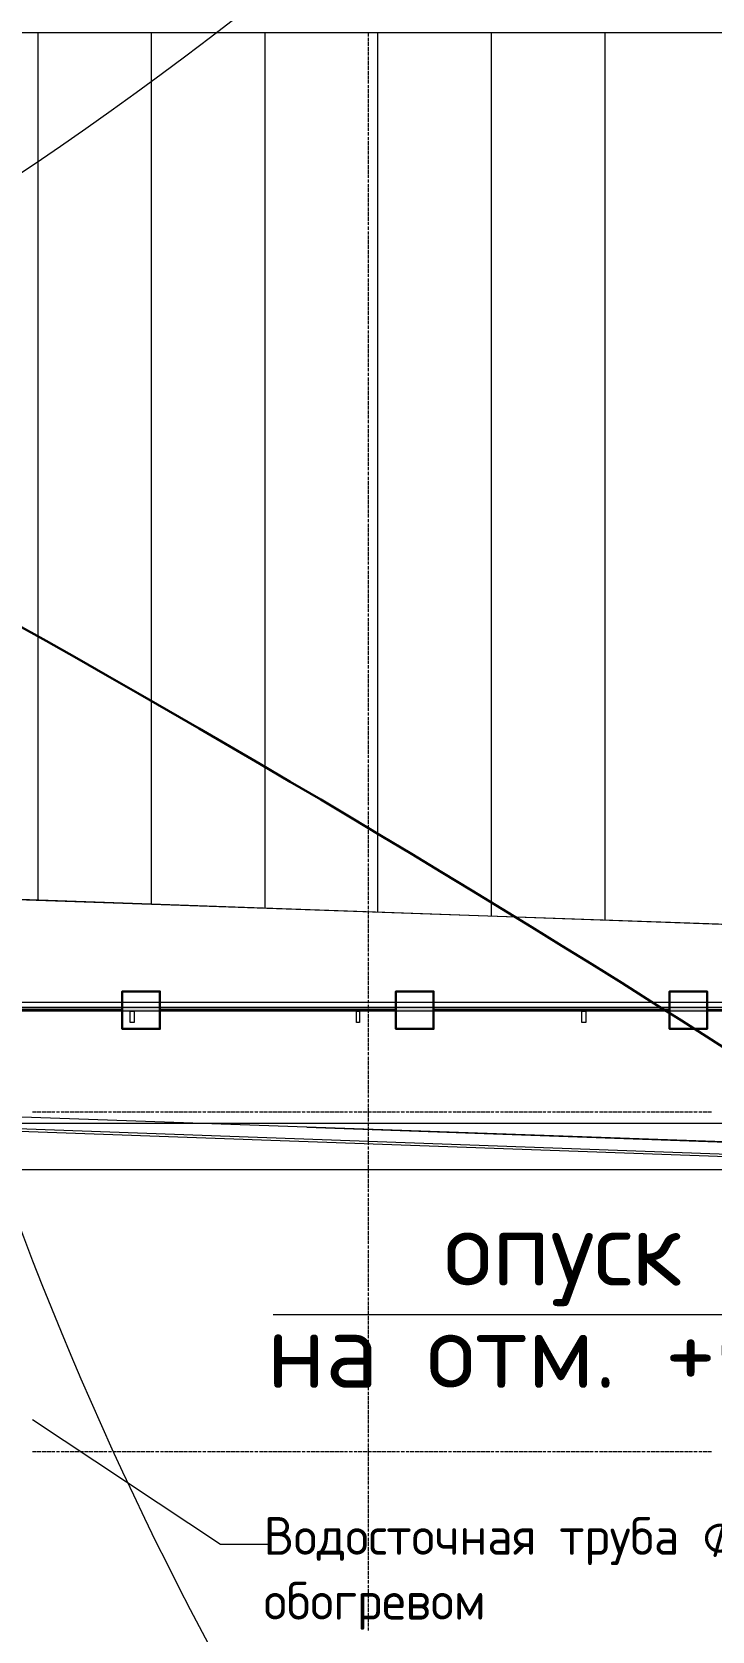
# Model space of a CAD drawing. Header units: millimetres. Extents: x -42533 to 645315, y 3457 to 82611.
# Drawn here: x 552051 to 555651, y 11121 to 19596 of the extents above; entities that cross this region are included whole.
import ezdxf

# ---------------------------------------------------------------- set-up
doc = ezdxf.new("R2010")
doc.units = ezdxf.units.MM
for name, color, linetype, true_color in [('PDF _!ЭОМ.Молниезащита', 7, 'Continuous', 0x954a95), ('PDF _Аннотация', 7, 'Continuous', 0xbababa), ('PDF _Антураж', 7, 'Continuous', 0xbababa), ('PDF _Крыша штриховка', 7, 'Continuous', 0xbababa), ('PDF _Обобщенные модели', 7, 'Continuous', 0xbababa), ('PDF _Ограждение', 7, 'Continuous', 0xbababa), ('PDF _Оси', 7, 'Continuous', 0xbababa)]:
    doc.layers.add(name, color=color, linetype=linetype, true_color=true_color)
doc.layers.add('PDF _Линии', color=7, linetype='Continuous')
doc.layers.add('PDF _Текст', color=7, linetype='Continuous')
doc.styles.add('PDF GOST Common', font='GOST_Common.ttf')
doc.styles.add('PDF ISOCPEUR', font='isocpeur.ttf')

msp = doc.modelspace()

# ---------------------------------------------------------------- linework, layer by layer
at = {"layer": 'PDF _!ЭОМ.Молниезащита', "color": 5, "lineweight": 30}
for points in [[(551275, 14413.5), (552278.8, 14413.5), (552528.7, 14413.5), (552528.7, 14510.9), (552727.8, 14510.9), (552727.8, 14311.8), (552528.7, 14311.8), (552528.7, 14413.5)], [(552727.8, 14413.5), (553727.3, 14413.5), (553977.2, 14413.5), (553977.2, 14510.9), (554176.3, 14510.9), (554176.3, 14311.8), (553977.2, 14311.8), (553977.2, 14413.5)], [(554176.3, 14413.5), (555175.8, 14413.5), (555425.7, 14413.5), (555425.7, 14510.9), (555624.7, 14510.9), (555624.7, 14311.8), (555425.7, 14311.8), (555425.7, 14413.5)], [(555624.7, 14411.3), (556624.3, 14411.3), (556874.2, 14411.3), (556874.2, 14508.8), (557073.2, 14508.8), (557073.2, 14309.7), (556874.2, 14309.7), (556874.2, 14411.3)]]:
    msp.add_lwpolyline(points, dxfattribs=at)
at = {"layer": 'PDF _!ЭОМ.Молниезащита', "color": 251, "lineweight": 5, "true_color": 0x545454}
msp.add_lwpolyline([(556656.5, 13494.5), (556224.5, 12795.7), (553327.5, 12795.7)], dxfattribs=at)
at = {"layer": 'PDF _!ЭОМ.Молниезащита', "lineweight": 13}
for centre, radius, start, end in [((541973.2, 33883.9), 18066.6, 258.64082, 32.4196), ((569238.6, 19731.8), 18425.9, 113.6261, 221.93481)]:
    msp.add_arc(centre, radius, start, end, dxfattribs=at)
at = {"layer": 'PDF _!ЭОМ.Молниезащита', "lineweight": 30}
msp.add_arc((514330.6, -50639.5), 76931.2, 53.480075, 71.283866, dxfattribs=at)
at = {"layer": 'PDF _Аннотация', "color": 8, "lineweight": 9}
msp.add_lwpolyline([(552052.7, 12240.8), (553048, 11580.1), (553297.9, 11580.1)], dxfattribs=at)
at = {"layer": 'PDF _Антураж', "color": 8, "lineweight": 18}
for points in [[(550947.3, 15036.2), (556296.5, 14845.6), (550951.5, 15031.9)], [(551743.5, 13854.5), (556571.8, 13685.1), (556601.4, 13503), (556825.9, 13503), (556855.6, 13685.1), (563060.3, 13901.1), (563047.6, 14405.1)], [(551688.4, 13778.3), (551531.7, 13782.5), (551531.7, 13799.4), (556567.6, 13617.3), (556567.6, 13613.1), (556567.6, 13608.8), (556571.8, 13608.8), (556571.8, 13685.1), (556567.6, 13680.8), (556567.6, 13655.4)], [(553505.4, 13791), (556567.6, 13680.8)]]:
    msp.add_lwpolyline(points, dxfattribs=at)
at = {"layer": 'PDF _Крыша штриховка', "color": 8, "lineweight": 9}
for points in [[(552082.3, 14993.8), (552082.3, 19593.4)], [(552683.7, 14972.6), (552683.7, 19593.4)], [(553285.2, 14951.4), (553285.2, 19593.4)], [(553882.3, 14930.3), (553882.3, 19593.4)], [(554483.8, 14913.3), (554483.8, 19593.4)], [(555085.2, 14892.2), (555085.2, 19593.4)], [(555085.2, 13735.9), (555085.2, 13735.9)]]:
    msp.add_lwpolyline(points, dxfattribs=at)
at = {"layer": 'PDF _Линии', "color": 8, "lineweight": 9}
for points in [[(553827.3, 24730.9), (582318.5, 24654.6), (582229.5, 32125.8), (589577.9, 32125.8), (589577.9, 54975.5), (598506, 54975.5), (598785.5, 20686.1), (592369, 20686.1), (592432.5, 12524.6), (585626.3, 12571.2), (585592.4, 14451.7), (550752.4, 14451.7), (550752.4, 12478), (543802.2, 12478), (543764.1, 20783.5), (537415.3, 20800.5), (537356, 32655.2)], [(551514.8, 11838.5), (551514.8, 13812.1), (584931.7, 13812.1), (584969.8, 11825.8)]]:
    msp.add_lwpolyline(points, dxfattribs=at)
msp.add_lwpolyline([(556571.8, 13566.5), (556567.6, 13604.6), (551688.4, 13778.3), (551747.7, 12393.3), (551760.4, 12389.1), (551760.4, 13566.5)], close=True, dxfattribs=at)
at = {"layer": 'PDF _Обобщенные модели', "color": 8, "lineweight": 18}
msp.add_lwpolyline([(547885.1, 19593.4), (558126.2, 19593.4)], dxfattribs=at)
at = {"layer": 'PDF _Ограждение', "color": 8, "lineweight": 9}
for points in [[(551188.7, 14405.1), (551188.7, 12346.7), (551167.5, 12346.7), (551167.5, 14426.3), (563348.3, 14426.3), (563348.3, 14405.1)], [(563348.3, 14426.3), (563348.3, 14405.1), (551188.7, 14405.1), (551188.7, 12346.7), (551167.5, 12346.7), (551167.5, 14426.3)], [(552569.4, 14345.8), (552569.4, 14383.9), (552569.4, 14405.1), (552590.6, 14405.1), (552590.6, 14383.9), (552590.6, 14345.8)], [(553768, 14345.8), (553768, 14383.9), (553768, 14405.1), (553784.9, 14405.1), (553784.9, 14383.9), (553784.9, 14345.8)], [(554962.4, 14345.8), (554962.4, 14383.9), (554962.4, 14405.1), (554983.5, 14405.1), (554983.5, 14383.9), (554983.5, 14345.8)]]:
    msp.add_lwpolyline(points, close=True, dxfattribs=at)
at = {"layer": 'PDF _Ограждение', "transparency": 33554559}
for points in [[(563348.3, 14426.3), (551167.5, 14426.3), (563348.3, 14405.1)], [(551167.5, 14426.3), (563348.3, 14405.1), (551188.7, 14405.1)]]:
    msp.add_solid(points, dxfattribs=at)
at = {"layer": 'PDF _Оси', "color": 8, "lineweight": 9}
for points in [[(553831.5, 19593.4), (553831.5, 19593.4)], [(553831.5, 19572.2), (553831.5, 19589.2)], [(553831.5, 19568), (553831.5, 19568)], [(553831.5, 19546.8), (553831.5, 19563.7)], [(553831.5, 19521.4), (553831.5, 19542.6)], [(553831.5, 19496), (553831.5, 19517.2)], [(553831.5, 19470.6), (553831.5, 19491.7)], [(553831.5, 19445.1), (553831.5, 19466.3)], [(553831.5, 19419.7), (553831.5, 19440.9)], [(553831.5, 19394.3), (553831.5, 19415.5)], [(553831.5, 19368.9), (553831.5, 19390.1)], [(553831.5, 19343.5), (553831.5, 19364.7)], [(553831.5, 19322.3), (553831.5, 19339.3)], [(553831.5, 19318.1), (553831.5, 19318.1)], [(553831.5, 19296.9), (553831.5, 19313.9)], [(553831.5, 19271.5), (553831.5, 19292.7)], [(553831.5, 19246.1), (553831.5, 19267.3)], [(553831.5, 19220.7), (553831.5, 19241.9)], [(553831.5, 19195.3), (553831.5, 19216.4)], [(553831.5, 19169.9), (553831.5, 19191)], [(553831.5, 19144.4), (553831.5, 19165.6)], [(553831.5, 19119), (553831.5, 19140.2)], [(553831.5, 19093.6), (553831.5, 19114.8)], [(553831.5, 19072.4), (553831.5, 19089.4)], [(553831.5, 19068.2), (553831.5, 19068.2)], [(553831.5, 19047), (553831.5, 19064)], [(553831.5, 19042.8), (553831.5, 19042.8)], [(553831.5, 19021.6), (553831.5, 19038.6)], [(553831.5, 18996.2), (553831.5, 19017.4)], [(553831.5, 18970.8), (553831.5, 18992)], [(553831.5, 18945.4), (553831.5, 18966.6)], [(553831.5, 18920), (553831.5, 18941.1)], [(553831.5, 18894.6), (553831.5, 18915.7)], [(553831.5, 18869.1), (553831.5, 18890.3)], [(553831.5, 18843.7), (553831.5, 18864.9)], [(553831.5, 18822.6), (553831.5, 18839.5)], [(553831.5, 18818.3), (553831.5, 18818.3)], [(553831.5, 18797.1), (553831.5, 18814.1)], [(553831.5, 18792.9), (553831.5, 18792.9)], [(553831.5, 18771.7), (553831.5, 18788.7)], [(553831.5, 18746.3), (553831.5, 18767.5)], [(553831.5, 18720.9), (553831.5, 18742.1)], [(553831.5, 18695.5), (553831.5, 18716.7)], [(553831.5, 18670.1), (553831.5, 18691.3)], [(553831.5, 18644.7), (553831.5, 18665.8)], [(553831.5, 18619.3), (553831.5, 18640.4)], [(553831.5, 18593.8), (553831.5, 18615)], [(553831.5, 18572.7), (553831.5, 18589.6)], [(553831.5, 18568.4), (553831.5, 18568.4)], [(553831.5, 18547.3), (553831.5, 18564.2)], [(553831.5, 18543), (553831.5, 18543)], [(553831.5, 18521.8), (553831.5, 18538.8)], [(553831.5, 18496.4), (553831.5, 18517.6)], [(553831.5, 18471), (553831.5, 18492.2)], [(553831.5, 18445.6), (553831.5, 18466.8)], [(553831.5, 18420.2), (553831.5, 18441.4)], [(553831.5, 18394.8), (553831.5, 18416)], [(553831.5, 18369.4), (553831.5, 18390.5)], [(553831.5, 18344), (553831.5, 18365.1)], [(553831.5, 18318.5), (553831.5, 18339.7)], [(553831.5, 18297.4), (553831.5, 18314.3)], [(553831.5, 18293.1), (553831.5, 18293.1)], [(553831.5, 18272), (553831.5, 18288.9)], [(553831.5, 18246.5), (553831.5, 18267.7)], [(553831.5, 18221.1), (553831.5, 18242.3)], [(553831.5, 18195.7), (553831.5, 18216.9)], [(553831.5, 18170.3), (553831.5, 18191.5)], [(553831.5, 18144.9), (553831.5, 18166.1)], [(553831.5, 18119.5), (553831.5, 18140.7)], [(553831.5, 18094.1), (553831.5, 18115.3)], [(553831.5, 18068.7), (553831.5, 18089.8)], [(553831.5, 18047.5), (553831.5, 18064.4)], [(553831.5, 18043.2), (553831.5, 18043.2)], [(553831.5, 18022.1), (553831.5, 18039)], [(553831.5, 18017.8), (553831.5, 18017.8)], [(553831.5, 17996.7), (553831.5, 18013.6)], [(553831.5, 17971.2), (553831.5, 17992.4)], [(553831.5, 17945.8), (553831.5, 17967)], [(553831.5, 17920.4), (553831.5, 17941.6)], [(553831.5, 17895), (553831.5, 17916.2)], [(553831.5, 17869.6), (553831.5, 17890.8)], [(553831.5, 17844.2), (553831.5, 17865.4)], [(553831.5, 17818.8), (553831.5, 17840)], [(553831.5, 17797.6), (553831.5, 17814.5)], [(553831.5, 17793.4), (553831.5, 17793.4)], [(553831.5, 17772.2), (553831.5, 17789.1)], [(553831.5, 17768), (553831.5, 17768)], [(553831.5, 17746.8), (553831.5, 17763.7)], [(553831.5, 17721.4), (553831.5, 17742.5)], [(553831.5, 17696), (553831.5, 17717.1)], [(553831.5, 17670.5), (553831.5, 17691.7)], [(553831.5, 17645.1), (553831.5, 17666.3)], [(553831.5, 17619.7), (553831.5, 17640.9)], [(553831.5, 17594.3), (553831.5, 17615.5)], [(553831.5, 17568.9), (553831.5, 17590.1)], [(553831.5, 17547.7), (553831.5, 17564.7)], [(553831.5, 17543.5), (553831.5, 17543.5)], [(553831.5, 17522.3), (553831.5, 17539.2)], [(553831.5, 17518.1), (553831.5, 17518.1)], [(553831.5, 17496.9), (553831.5, 17513.8)], [(553831.5, 17471.5), (553831.5, 17492.7)], [(553831.5, 17446.1), (553831.5, 17467.2)], [(553831.5, 17420.7), (553831.5, 17441.8)], [(553831.5, 17395.2), (553831.5, 17416.4)], [(553831.5, 17369.8), (553831.5, 17391)], [(553831.5, 17344.4), (553831.5, 17365.6)], [(553831.5, 17319), (553831.5, 17340.2)], [(553831.5, 17293.6), (553831.5, 17314.8)], [(553831.5, 17272.4), (553831.5, 17289.4)], [(553831.5, 17268.2), (553831.5, 17268.2)], [(553831.5, 17247), (553831.5, 17263.9)], [(553831.5, 17242.8), (553831.5, 17242.8)], [(553831.5, 17221.6), (553831.5, 17238.5)], [(553831.5, 17196.2), (553831.5, 17217.4)], [(553831.5, 17170.8), (553831.5, 17191.9)], [(553831.5, 17145.4), (553831.5, 17166.5)], [(553831.5, 17119.9), (553831.5, 17141.1)], [(553831.5, 17094.5), (553831.5, 17115.7)], [(553831.5, 17069.1), (553831.5, 17090.3)], [(553831.5, 17043.7), (553831.5, 17064.9)], [(553831.5, 17022.5), (553831.5, 17039.5)], [(553831.5, 17018.3), (553831.5, 17018.3)], [(553831.5, 16997.1), (553831.5, 17014.1)], [(553831.5, 16992.9), (553831.5, 16992.9)], [(553831.5, 16971.7), (553831.5, 16988.6)], [(553831.5, 16946.3), (553831.5, 16967.5)], [(553831.5, 16920.9), (553831.5, 16942.1)], [(553831.5, 16895.5), (553831.5, 16916.6)], [(553831.5, 16870.1), (553831.5, 16891.2)], [(553831.5, 16844.6), (553831.5, 16865.8)], [(553831.5, 16819.2), (553831.5, 16840.4)], [(553831.5, 16793.8), (553831.5, 16815)], [(553831.5, 16772.6), (553831.5, 16789.6)], [(553831.5, 16768.4), (553831.5, 16768.4)], [(553831.5, 16747.2), (553831.5, 16764.2)], [(553831.5, 16743), (553831.5, 16743)], [(553831.5, 16721.8), (553831.5, 16738.8)], [(553831.5, 16696.4), (553831.5, 16717.6)], [(553831.5, 16671), (553831.5, 16692.2)], [(553831.5, 16645.6), (553831.5, 16666.8)], [(553831.5, 16620.2), (553831.5, 16641.3)], [(553831.5, 16594.8), (553831.5, 16615.9)], [(553831.5, 16569.3), (553831.5, 16590.5)], [(553831.5, 16543.9), (553831.5, 16565.1)], [(553831.5, 16522.8), (553831.5, 16539.7)], [(553831.5, 16518.5), (553831.5, 16518.5)], [(553831.5, 16497.3), (553831.5, 16514.3)], [(553831.5, 16493.1), (553831.5, 16493.1)], [(553831.5, 16471.9), (553831.5, 16488.9)], [(553831.5, 16446.5), (553831.5, 16467.7)], [(553831.5, 16421.1), (553831.5, 16442.3)], [(553831.5, 16395.7), (553831.5, 16416.9)], [(553831.5, 16370.3), (553831.5, 16391.5)], [(553831.5, 16344.9), (553831.5, 16366.1)], [(553831.5, 16319.5), (553831.5, 16340.6)], [(553831.5, 16294.1), (553831.5, 16315.2)], [(553831.5, 16268.6), (553831.5, 16289.8)], [(553831.5, 16247.5), (553831.5, 16264.4)], [(553831.5, 16243.2), (553831.5, 16243.2)], [(553831.5, 16222.1), (553831.5, 16239)], [(553831.5, 16217.8), (553831.5, 16217.8)], [(553831.5, 16196.6), (553831.5, 16213.6)], [(553831.5, 16171.2), (553831.5, 16192.4)], [(553831.5, 16145.8), (553831.5, 16167)], [(553831.5, 16120.4), (553831.5, 16141.6)], [(553831.5, 16095), (553831.5, 16116.2)], [(553831.5, 16069.6), (553831.5, 16090.8)], [(553831.5, 16044.2), (553831.5, 16065.3)], [(553831.5, 16018.8), (553831.5, 16039.9)], [(553831.5, 15997.6), (553831.5, 16014.5)], [(553831.5, 15993.3), (553831.5, 15993.3)], [(553831.5, 15972.2), (553831.5, 15989.1)], [(553831.5, 15967.9), (553831.5, 15967.9)], [(553831.5, 15946.8), (553831.5, 15963.7)], [(553831.5, 15921.3), (553831.5, 15942.5)], [(553831.5, 15895.9), (553831.5, 15917.1)], [(553831.5, 15870.5), (553831.5, 15891.7)], [(553831.5, 15845.1), (553831.5, 15866.3)], [(553831.5, 15819.7), (553831.5, 15840.9)], [(553831.5, 15794.3), (553831.5, 15815.5)], [(553831.5, 15768.9), (553831.5, 15790)], [(553831.5, 15747.7), (553831.5, 15764.6)], [(553831.5, 15743.5), (553831.5, 15743.5)], [(553831.5, 15722.3), (553831.5, 15739.2)], [(553831.5, 15718), (553831.5, 15718)], [(553831.5, 15696.9), (553831.5, 15713.8)], [(553831.5, 15671.5), (553831.5, 15692.6)], [(553831.5, 15646), (553831.5, 15667.2)], [(553831.5, 15620.6), (553831.5, 15641.8)], [(553831.5, 15595.2), (553831.5, 15616.4)], [(553831.5, 15569.8), (553831.5, 15591)], [(553831.5, 15544.4), (553831.5, 15565.6)], [(553831.5, 15519), (553831.5, 15540.2)], [(553831.5, 15497.8), (553831.5, 15514.7)], [(553831.5, 15493.6), (553831.5, 15493.6)], [(553831.5, 15472.4), (553831.5, 15489.3)], [(553831.5, 15468.2), (553831.5, 15468.2)], [(553831.5, 15447), (553831.5, 15463.9)], [(553831.5, 15421.6), (553831.5, 15442.7)], [(553831.5, 15396.2), (553831.5, 15417.3)], [(553831.5, 15370.7), (553831.5, 15391.9)], [(553831.5, 15345.3), (553831.5, 15366.5)], [(553831.5, 15319.9), (553831.5, 15341.1)], [(553831.5, 15294.5), (553831.5, 15315.7)], [(553831.5, 15269.1), (553831.5, 15290.3)], [(553831.5, 15243.7), (553831.5, 15264.9)], [(553831.5, 15222.5), (553831.5, 15239.4)], [(553831.5, 15218.3), (553831.5, 15218.3)], [(553831.5, 15197.1), (553831.5, 15214)], [(553831.5, 15192.9), (553831.5, 15192.9)], [(553831.5, 15171.7), (553831.5, 15188.6)], [(553831.5, 15146.3), (553831.5, 15167.4)], [(553831.5, 15120.9), (553831.5, 15142)], [(553831.5, 15095.4), (553831.5, 15116.6)], [(553831.5, 15070), (553831.5, 15091.2)], [(553831.5, 15044.6), (553831.5, 15065.8)], [(553831.5, 15019.2), (553831.5, 15040.4)], [(553831.5, 14993.8), (553831.5, 15015)], [(553831.5, 14972.6), (553831.5, 14989.6)], [(553831.5, 14968.4), (553831.5, 14968.4)], [(553831.5, 14947.2), (553831.5, 14964.2)], [(553831.5, 14943), (553831.5, 14943)], [(553831.5, 14921.8), (553831.5, 14938.7)], [(553831.5, 14896.4), (553831.5, 14917.6)], [(553831.5, 14871), (553831.5, 14892.2)], [(553831.5, 14845.6), (553831.5, 14866.7)], [(553831.5, 14820.2), (553831.5, 14841.3)], [(553831.5, 14794.7), (553831.5, 14815.9)], [(553831.5, 14769.3), (553831.5, 14790.5)], [(553831.5, 14743.9), (553831.5, 14765.1)], [(553831.5, 14722.7), (553831.5, 14739.7)], [(553831.5, 14718.5), (553831.5, 14718.5)], [(553831.5, 14697.3), (553831.5, 14714.3)], [(553831.5, 14693.1), (553831.5, 14693.1)], [(553831.5, 14671.9), (553831.5, 14688.9)], [(553831.5, 14646.5), (553831.5, 14667.7)], [(553831.5, 14621.1), (553831.5, 14642.3)], [(553831.5, 14595.7), (553831.5, 14616.9)], [(553831.5, 14570.3), (553831.5, 14591.4)], [(553831.5, 14544.9), (553831.5, 14566)], [(553831.5, 14519.4), (553831.5, 14540.6)], [(553831.5, 14494), (553831.5, 14515.2)], [(553831.5, 14472.9), (553831.5, 14489.8)], [(553831.5, 14468.6), (553831.5, 14468.6)], [(553831.5, 14447.4), (553831.5, 14464.4)], [(553831.5, 14443.2), (553831.5, 14443.2)], [(553831.5, 14422), (553831.5, 14439)], [(553831.5, 14396.6), (553831.5, 14417.8)], [(553831.5, 14371.2), (553831.5, 14392.4)], [(553831.5, 14345.8), (553831.5, 14367)], [(553831.5, 14320.4), (553831.5, 14341.6)], [(553831.5, 14295), (553831.5, 14316.1)], [(553831.5, 14269.6), (553831.5, 14290.7)], [(553831.5, 14244.1), (553831.5, 14265.3)], [(553831.5, 14218.7), (553831.5, 14239.9)], [(553831.5, 14197.6), (553831.5, 14214.5)], [(553831.5, 14193.3), (553831.5, 14193.3)], [(553831.5, 14172.1), (553831.5, 14189.1)], [(553831.5, 14167.9), (553831.5, 14167.9)], [(553831.5, 14146.7), (553831.5, 14163.7)], [(553831.5, 14121.3), (553831.5, 14142.5)], [(553831.5, 14095.9), (553831.5, 14117.1)], [(553831.5, 14070.5), (553831.5, 14091.7)], [(553831.5, 14045.1), (553831.5, 14066.3)], [(553831.5, 14019.7), (553831.5, 14040.8)], [(553831.5, 13994.3), (553831.5, 14015.4)], [(553831.5, 13968.8), (553831.5, 13990)], [(553831.5, 13947.7), (553831.5, 13964.6)], [(553831.5, 13943.4), (553831.5, 13943.4)], [(553831.5, 13922.3), (553831.5, 13939.2)], [(553831.5, 13918), (553831.5, 13918)], [(553831.5, 13896.8), (553831.5, 13913.8)], [(552052.7, 13871.4), (552073.9, 13871.4)], [(552078.1, 13871.4), (552099.3, 13871.4)], [(552103.5, 13871.4), (552124.7, 13871.4)], [(552128.9, 13871.4), (552150.1, 13871.4)], [(552154.3, 13871.4), (552171.3, 13871.4)], [(552175.5, 13871.4), (552175.5, 13871.4)], [(552179.7, 13871.4), (552196.7, 13871.4)], [(552200.9, 13871.4), (552200.9, 13871.4)], [(552205.1, 13871.4), (552222.1, 13871.4)], [(552226.3, 13871.4), (552247.5, 13871.4)], [(552251.7, 13871.4), (552272.9, 13871.4)], [(552277.2, 13871.4), (552298.3, 13871.4)], [(552302.6, 13871.4), (552323.7, 13871.4)], [(552328, 13871.4), (552349.2, 13871.4)], [(552353.4, 13871.4), (552374.6, 13871.4)], [(552378.8, 13871.4), (552400, 13871.4)], [(552404.2, 13871.4), (552425.4, 13871.4)], [(552429.6, 13871.4), (552446.6, 13871.4)], [(552450.8, 13871.4), (552450.8, 13871.4)], [(552455, 13871.4), (552472, 13871.4)], [(552476.2, 13871.4), (552476.2, 13871.4)], [(552480.4, 13871.4), (552497.4, 13871.4)], [(552501.6, 13871.4), (552522.8, 13871.4)], [(552527, 13871.4), (552548.2, 13871.4)], [(552552.4, 13871.4), (552573.6, 13871.4)], [(552577.9, 13871.4), (552599, 13871.4)], [(552603.3, 13871.4), (552624.4, 13871.4)], [(552628.7, 13871.4), (552649.9, 13871.4)], [(552654.1, 13871.4), (552675.3, 13871.4)], [(552679.5, 13871.4), (552696.4, 13871.4)], [(552700.7, 13871.4), (552700.7, 13871.4)], [(552704.9, 13871.4), (552721.9, 13871.4)], [(552726.1, 13871.4), (552726.1, 13871.4)], [(552730.3, 13871.4), (552747.3, 13871.4)], [(552751.5, 13871.4), (552772.7, 13871.4)], [(552776.9, 13871.4), (552798.1, 13871.4)], [(552802.3, 13871.4), (552823.5, 13871.4)], [(552827.7, 13871.4), (552848.9, 13871.4)], [(552853.2, 13871.4), (552874.3, 13871.4)], [(552878.6, 13871.4), (552899.7, 13871.4)], [(552904, 13871.4), (552925.2, 13871.4)], [(552929.4, 13871.4), (552946.3, 13871.4)], [(552950.6, 13871.4), (552950.6, 13871.4)], [(552954.8, 13871.4), (552971.7, 13871.4)], [(552976, 13871.4), (552976, 13871.4)], [(552980.2, 13871.4), (552997.2, 13871.4)], [(553001.4, 13871.4), (553022.6, 13871.4)], [(553026.8, 13871.4), (553048, 13871.4)], [(553052.2, 13871.4), (553073.4, 13871.4)], [(553077.6, 13871.4), (553098.8, 13871.4)], [(553103, 13871.4), (553124.2, 13871.4)], [(553128.5, 13871.4), (553149.6, 13871.4)], [(553153.9, 13871.4), (553175, 13871.4)], [(553179.3, 13871.4), (553200.5, 13871.4)], [(553204.7, 13871.4), (553221.6, 13871.4)], [(553225.9, 13871.4), (553225.9, 13871.4)], [(553230.1, 13871.4), (553247, 13871.4)], [(553251.3, 13871.4), (553251.3, 13871.4)], [(553255.5, 13871.4), (553272.5, 13871.4)], [(553276.7, 13871.4), (553297.9, 13871.4)], [(553302.1, 13871.4), (553323.3, 13871.4)], [(553327.5, 13871.4), (553348.7, 13871.4)], [(553352.9, 13871.4), (553374.1, 13871.4)], [(553378.3, 13871.4), (553399.5, 13871.4)], [(553403.8, 13871.4), (553424.9, 13871.4)], [(553429.2, 13871.4), (553450.3, 13871.4)], [(553454.6, 13871.4), (553471.5, 13871.4)], [(553475.8, 13871.4), (553475.8, 13871.4)], [(553480, 13871.4), (553496.9, 13871.4)], [(553501.2, 13871.4), (553501.2, 13871.4)], [(553505.4, 13871.4), (553522.3, 13871.4)], [(553526.6, 13871.4), (553547.8, 13871.4)], [(553552, 13871.4), (553573.2, 13871.4)], [(553577.4, 13871.4), (553598.6, 13871.4)], [(553602.8, 13871.4), (553624, 13871.4)], [(553628.2, 13871.4), (553649.4, 13871.4)], [(553653.6, 13871.4), (553674.8, 13871.4)], [(553679.1, 13871.4), (553700.2, 13871.4)], [(553704.5, 13871.4), (553721.4, 13871.4)], [(553725.6, 13871.4), (553725.6, 13871.4)], [(553729.9, 13871.4), (553746.8, 13871.4)], [(553751.1, 13871.4), (553751.1, 13871.4)], [(553755.3, 13871.4), (553772.2, 13871.4)], [(553776.5, 13871.4), (553797.6, 13871.4)], [(553801.9, 13871.4), (553823.1, 13871.4)], [(553827.3, 13871.4), (553848.5, 13871.4)], [(553831.5, 13871.4), (553831.5, 13892.6)], [(553831.5, 13846), (553831.5, 13867.2)], [(553831.5, 13820.6), (553831.5, 13841.8)], [(553831.5, 13795.2), (553831.5, 13816.4)], [(553852.7, 13871.4), (553873.9, 13871.4)], [(553878.1, 13871.4), (553899.3, 13871.4)], [(553903.5, 13871.4), (553924.7, 13871.4)], [(553928.9, 13871.4), (553950.1, 13871.4)], [(553954.3, 13871.4), (553975.5, 13871.4)], [(553979.8, 13871.4), (553996.7, 13871.4)], [(554000.9, 13871.4), (554000.9, 13871.4)], [(554005.2, 13871.4), (554022.1, 13871.4)], [(554026.3, 13871.4), (554026.3, 13871.4)], [(554030.6, 13871.4), (554047.5, 13871.4)], [(554051.8, 13871.4), (554072.9, 13871.4)], [(554077.2, 13871.4), (554098.3, 13871.4)], [(554102.6, 13871.4), (554123.8, 13871.4)], [(554128, 13871.4), (554149.2, 13871.4)], [(554153.4, 13871.4), (554174.6, 13871.4)], [(554178.8, 13871.4), (554200, 13871.4)], [(554204.2, 13871.4), (554225.4, 13871.4)], [(554229.6, 13871.4), (554246.6, 13871.4)], [(554250.8, 13871.4), (554250.8, 13871.4)], [(554255.1, 13871.4), (554272, 13871.4)], [(554276.2, 13871.4), (554276.2, 13871.4)], [(554280.5, 13871.4), (554297.4, 13871.4)], [(554301.6, 13871.4), (554322.8, 13871.4)], [(554327.1, 13871.4), (554348.2, 13871.4)], [(554352.5, 13871.4), (554373.6, 13871.4)], [(554377.9, 13871.4), (554399.1, 13871.4)], [(554403.3, 13871.4), (554424.5, 13871.4)], [(554428.7, 13871.4), (554449.9, 13871.4)], [(554454.1, 13871.4), (554475.3, 13871.4)], [(554479.5, 13871.4), (554496.5, 13871.4)], [(554500.7, 13871.4), (554500.7, 13871.4)], [(554504.9, 13871.4), (554521.9, 13871.4)], [(554526.1, 13871.4), (554526.1, 13871.4)], [(554530.4, 13871.4), (554547.3, 13871.4)], [(554551.5, 13871.4), (554572.7, 13871.4)], [(554576.9, 13871.4), (554598.1, 13871.4)], [(554602.4, 13871.4), (554623.5, 13871.4)], [(554627.8, 13871.4), (554648.9, 13871.4)], [(554653.2, 13871.4), (554674.4, 13871.4)], [(554678.6, 13871.4), (554699.8, 13871.4)], [(554704, 13871.4), (554725.2, 13871.4)], [(554729.4, 13871.4), (554750.6, 13871.4)], [(554754.8, 13871.4), (554771.8, 13871.4)], [(554776, 13871.4), (554776, 13871.4)], [(554780.2, 13871.4), (554797.2, 13871.4)], [(554801.4, 13871.4), (554801.4, 13871.4)], [(554805.7, 13871.4), (554822.6, 13871.4)], [(554826.8, 13871.4), (554848, 13871.4)], [(554852.2, 13871.4), (554873.4, 13871.4)], [(554877.7, 13871.4), (554898.8, 13871.4)], [(554903.1, 13871.4), (554924.2, 13871.4)], [(554928.5, 13871.4), (554949.7, 13871.4)], [(554953.9, 13871.4), (554975.1, 13871.4)], [(554979.3, 13871.4), (555000.5, 13871.4)], [(555004.7, 13871.4), (555021.7, 13871.4)], [(555025.9, 13871.4), (555025.9, 13871.4)], [(555030.1, 13871.4), (555047.1, 13871.4)], [(555051.3, 13871.4), (555051.3, 13871.4)], [(555055.5, 13871.4), (555072.5, 13871.4)], [(555076.7, 13871.4), (555097.9, 13871.4)], [(555102.1, 13871.4), (555123.3, 13871.4)], [(555127.5, 13871.4), (555148.7, 13871.4)], [(555153, 13871.4), (555174.1, 13871.4)], [(555178.4, 13871.4), (555199.5, 13871.4)], [(555203.8, 13871.4), (555225, 13871.4)], [(555229.2, 13871.4), (555250.4, 13871.4)], [(555254.6, 13871.4), (555271.5, 13871.4)], [(555275.8, 13871.4), (555275.8, 13871.4)], [(555280, 13871.4), (555297, 13871.4)], [(555301.2, 13871.4), (555301.2, 13871.4)], [(555305.4, 13871.4), (555322.4, 13871.4)], [(555326.6, 13871.4), (555347.8, 13871.4)], [(555352, 13871.4), (555373.2, 13871.4)], [(555377.4, 13871.4), (555398.6, 13871.4)], [(555402.8, 13871.4), (555424, 13871.4)], [(555428.2, 13871.4), (555449.4, 13871.4)], [(555453.7, 13871.4), (555474.8, 13871.4)], [(555479.1, 13871.4), (555500.3, 13871.4)], [(555504.5, 13871.4), (555525.7, 13871.4)], [(555529.9, 13871.4), (555546.8, 13871.4)], [(555551.1, 13871.4), (555551.1, 13871.4)], [(555555.3, 13871.4), (555572.3, 13871.4)], [(555576.5, 13871.4), (555576.5, 13871.4)], [(555580.7, 13871.4), (555597.7, 13871.4)], [(555601.9, 13871.4), (555623.1, 13871.4)], [(555627.3, 13871.4), (555648.5, 13871.4)], [(553831.5, 13769.8), (553831.5, 13791)], [(553831.5, 13744.4), (553831.5, 13765.5)], [(553831.5, 13719), (553831.5, 13740.1)], [(553831.5, 13697.8), (553831.5, 13714.7)], [(553831.5, 13693.5), (553831.5, 13693.5)], [(553831.5, 13672.4), (553831.5, 13689.3)], [(553831.5, 13668.1), (553831.5, 13668.1)], [(553831.5, 13647), (553831.5, 13663.9)], [(553831.5, 13621.5), (553831.5, 13642.7)], [(553831.5, 13596.1), (553831.5, 13617.3)], [(553831.5, 13570.7), (553831.5, 13591.9)], [(553831.5, 13545.3), (553831.5, 13566.5)], [(553831.5, 13519.9), (553831.5, 13541.1)], [(553831.5, 13494.5), (553831.5, 13515.7)], [(553831.5, 13469.1), (553831.5, 13490.3)], [(553831.5, 13447.9), (553831.5, 13464.8)], [(553831.5, 13443.7), (553831.5, 13443.7)], [(553831.5, 13422.5), (553831.5, 13439.4)], [(553831.5, 13418.3), (553831.5, 13418.3)], [(553831.5, 13397.1), (553831.5, 13414)], [(553831.5, 13371.7), (553831.5, 13392.8)], [(553831.5, 13346.2), (553831.5, 13367.4)], [(553831.5, 13320.8), (553831.5, 13342)], [(553831.5, 13295.4), (553831.5, 13316.6)], [(553831.5, 13270), (553831.5, 13291.2)], [(553831.5, 13244.6), (553831.5, 13265.8)], [(553831.5, 13219.2), (553831.5, 13240.4)], [(553831.5, 13193.8), (553831.5, 13215)], [(553831.5, 13172.6), (553831.5, 13189.5)], [(553831.5, 13168.4), (553831.5, 13168.4)], [(553831.5, 13147.2), (553831.5, 13164.1)], [(553831.5, 13143), (553831.5, 13143)], [(553831.5, 13121.8), (553831.5, 13138.7)], [(553831.5, 13096.4), (553831.5, 13117.5)], [(553831.5, 13071), (553831.5, 13092.1)], [(553831.5, 13045.5), (553831.5, 13066.7)], [(553831.5, 13020.1), (553831.5, 13041.3)], [(553831.5, 12994.7), (553831.5, 13015.9)], [(553831.5, 12969.3), (553831.5, 12990.5)], [(553831.5, 12943.9), (553831.5, 12965.1)], [(553831.5, 12922.7), (553831.5, 12939.7)], [(553831.5, 12918.5), (553831.5, 12918.5)], [(553831.5, 12897.3), (553831.5, 12914.2)], [(553831.5, 12893.1), (553831.5, 12893.1)], [(553831.5, 12871.9), (553831.5, 12888.8)], [(553831.5, 12846.5), (553831.5, 12867.7)], [(553831.5, 12821.1), (553831.5, 12842.2)], [(553831.5, 12795.7), (553831.5, 12816.8)], [(553831.5, 12770.2), (553831.5, 12791.4)], [(553831.5, 12744.8), (553831.5, 12766)], [(553831.5, 12719.4), (553831.5, 12740.6)], [(553831.5, 12694), (553831.5, 12715.2)], [(553831.5, 12672.8), (553831.5, 12689.8)], [(553831.5, 12668.6), (553831.5, 12668.6)], [(553831.5, 12647.4), (553831.5, 12664.4)], [(553831.5, 12643.2), (553831.5, 12643.2)], [(553831.5, 12622), (553831.5, 12638.9)], [(553831.5, 12596.6), (553831.5, 12617.8)], [(553831.5, 12571.2), (553831.5, 12592.4)], [(553831.5, 12545.8), (553831.5, 12566.9)], [(553831.5, 12520.4), (553831.5, 12541.5)], [(553831.5, 12494.9), (553831.5, 12516.1)], [(553831.5, 12469.5), (553831.5, 12490.7)], [(553831.5, 12444.1), (553831.5, 12465.3)], [(553831.5, 12422.9), (553831.5, 12439.9)], [(553831.5, 12418.7), (553831.5, 12418.7)], [(553831.5, 12397.5), (553831.5, 12414.5)], [(553831.5, 12393.3), (553831.5, 12393.3)], [(553831.5, 12372.1), (553831.5, 12389.1)], [(553831.5, 12346.7), (553831.5, 12367.9)], [(553831.5, 12321.3), (553831.5, 12342.5)], [(553831.5, 12295.9), (553831.5, 12317.1)], [(553831.5, 12270.5), (553831.5, 12291.6)], [(553831.5, 12245.1), (553831.5, 12266.2)], [(553831.5, 12219.6), (553831.5, 12240.8)], [(553831.5, 12194.2), (553831.5, 12215.4)], [(553831.5, 12168.8), (553831.5, 12190)], [(553831.5, 12147.6), (553831.5, 12164.6)], [(553831.5, 12143.4), (553831.5, 12143.4)], [(553831.5, 12122.2), (553831.5, 12139.2)], [(552052.7, 12071.4), (552073.9, 12071.4)], [(552078.1, 12071.4), (552099.3, 12071.4)], [(552103.5, 12071.4), (552124.7, 12071.4)], [(552128.9, 12071.4), (552150.1, 12071.4)], [(552154.3, 12071.4), (552171.3, 12071.4)], [(552175.5, 12071.4), (552175.5, 12071.4)], [(552179.7, 12071.4), (552196.7, 12071.4)], [(552200.9, 12071.4), (552200.9, 12071.4)], [(552205.1, 12071.4), (552222.1, 12071.4)], [(552226.3, 12071.4), (552247.5, 12071.4)], [(552251.7, 12071.4), (552272.9, 12071.4)], [(552277.2, 12071.4), (552298.3, 12071.4)], [(552302.6, 12071.4), (552323.7, 12071.4)], [(552328, 12071.4), (552349.2, 12071.4)], [(552353.4, 12071.4), (552374.6, 12071.4)], [(552378.8, 12071.4), (552400, 12071.4)], [(552404.2, 12071.4), (552425.4, 12071.4)], [(552429.6, 12071.4), (552446.6, 12071.4)], [(552450.8, 12071.4), (552450.8, 12071.4)], [(552455, 12071.4), (552472, 12071.4)], [(552476.2, 12071.4), (552476.2, 12071.4)], [(552480.4, 12071.4), (552497.4, 12071.4)], [(552501.6, 12071.4), (552522.8, 12071.4)], [(552527, 12071.4), (552548.2, 12071.4)], [(552552.4, 12071.4), (552573.6, 12071.4)], [(552577.9, 12071.4), (552599, 12071.4)], [(552603.3, 12071.4), (552624.4, 12071.4)], [(552628.7, 12071.4), (552649.9, 12071.4)], [(552654.1, 12071.4), (552675.3, 12071.4)], [(552679.5, 12071.4), (552696.4, 12071.4)], [(552700.7, 12071.4), (552700.7, 12071.4)], [(552704.9, 12071.4), (552721.9, 12071.4)], [(552726.1, 12071.4), (552726.1, 12071.4)], [(552730.3, 12071.4), (552747.3, 12071.4)], [(552751.5, 12071.4), (552772.7, 12071.4)], [(552776.9, 12071.4), (552798.1, 12071.4)], [(552802.3, 12071.4), (552823.5, 12071.4)], [(552827.7, 12071.4), (552848.9, 12071.4)], [(552853.2, 12071.4), (552874.3, 12071.4)], [(552878.6, 12071.4), (552899.7, 12071.4)], [(552904, 12071.4), (552925.2, 12071.4)], [(552929.4, 12071.4), (552946.3, 12071.4)], [(552950.6, 12071.4), (552950.6, 12071.4)], [(552954.8, 12071.4), (552971.7, 12071.4)], [(552976, 12071.4), (552976, 12071.4)], [(552980.2, 12071.4), (552997.2, 12071.4)], [(553001.4, 12071.4), (553022.6, 12071.4)], [(553026.8, 12071.4), (553048, 12071.4)], [(553052.2, 12071.4), (553073.4, 12071.4)], [(553077.6, 12071.4), (553098.8, 12071.4)], [(553103, 12071.4), (553124.2, 12071.4)], [(553128.5, 12071.4), (553149.6, 12071.4)], [(553153.9, 12071.4), (553175, 12071.4)], [(553179.3, 12071.4), (553200.5, 12071.4)], [(553204.7, 12071.4), (553221.6, 12071.4)], [(553225.9, 12071.4), (553225.9, 12071.4)], [(553230.1, 12071.4), (553247, 12071.4)], [(553251.3, 12071.4), (553251.3, 12071.4)], [(553255.5, 12071.4), (553272.5, 12071.4)], [(553276.7, 12071.4), (553297.9, 12071.4)], [(553302.1, 12071.4), (553323.3, 12071.4)], [(553327.5, 12071.4), (553348.7, 12071.4)], [(553352.9, 12071.4), (553374.1, 12071.4)], [(553378.3, 12071.4), (553399.5, 12071.4)], [(553403.8, 12071.4), (553424.9, 12071.4)], [(553429.2, 12071.4), (553450.3, 12071.4)], [(553454.6, 12071.4), (553471.5, 12071.4)], [(553475.8, 12071.4), (553475.8, 12071.4)], [(553480, 12071.4), (553496.9, 12071.4)], [(553501.2, 12071.4), (553501.2, 12071.4)], [(553505.4, 12071.4), (553522.3, 12071.4)], [(553526.6, 12071.4), (553547.8, 12071.4)], [(553552, 12071.4), (553573.2, 12071.4)], [(553577.4, 12071.4), (553598.6, 12071.4)], [(553602.8, 12071.4), (553624, 12071.4)], [(553628.2, 12071.4), (553649.4, 12071.4)], [(553653.6, 12071.4), (553674.8, 12071.4)], [(553679.1, 12071.4), (553700.2, 12071.4)], [(553704.5, 12071.4), (553721.4, 12071.4)], [(553725.6, 12071.4), (553725.6, 12071.4)], [(553729.9, 12071.4), (553746.8, 12071.4)], [(553751.1, 12071.4), (553751.1, 12071.4)], [(553755.3, 12071.4), (553772.2, 12071.4)], [(553776.5, 12071.4), (553797.6, 12071.4)], [(553801.9, 12071.4), (553823.1, 12071.4)], [(553827.3, 12071.4), (553848.5, 12071.4)], [(553831.5, 12118), (553831.5, 12118)], [(553831.5, 12096.8), (553831.5, 12113.8)], [(553831.5, 12071.4), (553831.5, 12092.6)], [(553831.5, 12046), (553831.5, 12067.2)], [(553831.5, 12020.6), (553831.5, 12041.8)], [(553852.7, 12071.4), (553873.9, 12071.4)], [(553878.1, 12071.4), (553899.3, 12071.4)], [(553903.5, 12071.4), (553924.7, 12071.4)], [(553928.9, 12071.4), (553950.1, 12071.4)], [(553954.3, 12071.4), (553975.5, 12071.4)], [(553979.8, 12071.4), (553996.7, 12071.4)], [(554000.9, 12071.4), (554000.9, 12071.4)], [(554005.2, 12071.4), (554022.1, 12071.4)], [(554026.3, 12071.4), (554026.3, 12071.4)], [(554030.6, 12071.4), (554047.5, 12071.4)], [(554051.8, 12071.4), (554072.9, 12071.4)], [(554077.2, 12071.4), (554098.3, 12071.4)], [(554102.6, 12071.4), (554123.8, 12071.4)], [(554128, 12071.4), (554149.2, 12071.4)], [(554153.4, 12071.4), (554174.6, 12071.4)], [(554178.8, 12071.4), (554200, 12071.4)], [(554204.2, 12071.4), (554225.4, 12071.4)], [(554229.6, 12071.4), (554246.6, 12071.4)], [(554250.8, 12071.4), (554250.8, 12071.4)], [(554255.1, 12071.4), (554272, 12071.4)], [(554276.2, 12071.4), (554276.2, 12071.4)], [(554280.5, 12071.4), (554297.4, 12071.4)], [(554301.6, 12071.4), (554322.8, 12071.4)], [(554327.1, 12071.4), (554348.2, 12071.4)], [(554352.5, 12071.4), (554373.6, 12071.4)], [(554377.9, 12071.4), (554399.1, 12071.4)], [(554403.3, 12071.4), (554424.5, 12071.4)], [(554428.7, 12071.4), (554449.9, 12071.4)], [(554454.1, 12071.4), (554475.3, 12071.4)], [(554479.5, 12071.4), (554496.5, 12071.4)], [(554500.7, 12071.4), (554500.7, 12071.4)], [(554504.9, 12071.4), (554521.9, 12071.4)], [(554526.1, 12071.4), (554526.1, 12071.4)], [(554530.4, 12071.4), (554547.3, 12071.4)], [(554551.5, 12071.4), (554572.7, 12071.4)], [(554576.9, 12071.4), (554598.1, 12071.4)], [(554602.4, 12071.4), (554623.5, 12071.4)], [(554627.8, 12071.4), (554648.9, 12071.4)], [(554653.2, 12071.4), (554674.4, 12071.4)], [(554678.6, 12071.4), (554699.8, 12071.4)], [(554704, 12071.4), (554725.2, 12071.4)], [(554729.4, 12071.4), (554750.6, 12071.4)], [(554754.8, 12071.4), (554771.8, 12071.4)], [(554776, 12071.4), (554776, 12071.4)], [(554780.2, 12071.4), (554797.2, 12071.4)], [(554801.4, 12071.4), (554801.4, 12071.4)], [(554805.7, 12071.4), (554822.6, 12071.4)], [(554826.8, 12071.4), (554848, 12071.4)], [(554852.2, 12071.4), (554873.4, 12071.4)], [(554877.7, 12071.4), (554898.8, 12071.4)], [(554903.1, 12071.4), (554924.2, 12071.4)], [(554928.5, 12071.4), (554949.7, 12071.4)], [(554953.9, 12071.4), (554975.1, 12071.4)], [(554979.3, 12071.4), (555000.5, 12071.4)], [(555004.7, 12071.4), (555021.7, 12071.4)], [(555025.9, 12071.4), (555025.9, 12071.4)], [(555030.1, 12071.4), (555047.1, 12071.4)], [(555051.3, 12071.4), (555051.3, 12071.4)], [(555055.5, 12071.4), (555072.5, 12071.4)], [(555076.7, 12071.4), (555097.9, 12071.4)], [(555102.1, 12071.4), (555123.3, 12071.4)], [(555127.5, 12071.4), (555148.7, 12071.4)], [(555153, 12071.4), (555174.1, 12071.4)], [(555178.4, 12071.4), (555199.5, 12071.4)], [(555203.8, 12071.4), (555225, 12071.4)], [(555229.2, 12071.4), (555250.4, 12071.4)], [(555254.6, 12071.4), (555271.5, 12071.4)], [(555275.8, 12071.4), (555275.8, 12071.4)], [(555280, 12071.4), (555297, 12071.4)], [(555301.2, 12071.4), (555301.2, 12071.4)], [(555305.4, 12071.4), (555322.4, 12071.4)], [(555326.6, 12071.4), (555347.8, 12071.4)], [(555352, 12071.4), (555373.2, 12071.4)], [(555377.4, 12071.4), (555398.6, 12071.4)], [(555402.8, 12071.4), (555424, 12071.4)], [(555428.2, 12071.4), (555449.4, 12071.4)], [(555453.7, 12071.4), (555474.8, 12071.4)], [(555479.1, 12071.4), (555500.3, 12071.4)], [(555504.5, 12071.4), (555525.7, 12071.4)], [(555529.9, 12071.4), (555546.8, 12071.4)], [(555551.1, 12071.4), (555551.1, 12071.4)], [(555555.3, 12071.4), (555572.3, 12071.4)], [(555576.5, 12071.4), (555576.5, 12071.4)], [(555580.7, 12071.4), (555597.7, 12071.4)], [(555601.9, 12071.4), (555623.1, 12071.4)], [(555627.3, 12071.4), (555648.5, 12071.4)], [(553831.5, 11995.2), (553831.5, 12016.4)], [(553831.5, 11969.8), (553831.5, 11990.9)], [(553831.5, 11944.3), (553831.5, 11965.5)], [(553831.5, 11918.9), (553831.5, 11940.1)], [(553831.5, 11897.8), (553831.5, 11914.7)], [(553831.5, 11893.5), (553831.5, 11893.5)], [(553831.5, 11872.3), (553831.5, 11889.3)], [(553831.5, 11868.1), (553831.5, 11868.1)], [(553831.5, 11846.9), (553831.5, 11863.9)], [(553831.5, 11821.5), (553831.5, 11842.7)], [(553831.5, 11796.1), (553831.5, 11817.3)], [(553831.5, 11770.7), (553831.5, 11791.9)], [(553831.5, 11745.3), (553831.5, 11766.5)], [(553831.5, 11719.9), (553831.5, 11741.1)], [(553831.5, 11694.5), (553831.5, 11715.6)], [(553831.5, 11669.1), (553831.5, 11690.2)], [(553831.5, 11647.9), (553831.5, 11664.8)], [(553831.5, 11643.6), (553831.5, 11643.6)], [(553831.5, 11622.5), (553831.5, 11639.4)], [(553831.5, 11618.2), (553831.5, 11618.2)], [(553831.5, 11597.1), (553831.5, 11614)], [(553831.5, 11571.6), (553831.5, 11592.8)], [(553831.5, 11546.2), (553831.5, 11567.4)], [(553831.5, 11520.8), (553831.5, 11542)], [(553831.5, 11495.4), (553831.5, 11516.6)], [(553831.5, 11470), (553831.5, 11491.2)], [(553831.5, 11444.6), (553831.5, 11465.8)], [(553831.5, 11419.2), (553831.5, 11440.3)], [(553831.5, 11398), (553831.5, 11414.9)], [(553831.5, 11393.8), (553831.5, 11393.8)], [(553831.5, 11372.6), (553831.5, 11389.5)], [(553831.5, 11368.3), (553831.5, 11368.3)], [(553831.5, 11347.2), (553831.5, 11364.1)], [(553831.5, 11321.8), (553831.5, 11342.9)], [(553831.5, 11296.3), (553831.5, 11317.5)], [(553831.5, 11270.9), (553831.5, 11292.1)], [(553831.5, 11245.5), (553831.5, 11266.7)], [(553831.5, 11220.1), (553831.5, 11241.3)], [(553831.5, 11194.7), (553831.5, 11215.9)], [(553831.5, 11169.3), (553831.5, 11190.5)], [(553831.5, 11143.9), (553831.5, 11165)], [(553831.5, 11122.7), (553831.5, 11139.6)]]:
    msp.add_lwpolyline(points, dxfattribs=at)

# ---------------------------------------------------------------- texts
at = {"layer": 'PDF _Текст', "color": 7, "attachment_point": 4}
for s, insert, char_height, style in [('опуск', (554230, 13096.6), 400.05, 'PDF ISOCPEUR'), ('на отм. +0,700', (553293.9, 12562.9), 400.051, 'PDF ISOCPEUR'), ('Водосточная труба ⌀150мм с', (553277, 11597.2), 200.023, 'PDF GOST Common'), ('обогревом', (553277, 11254.1), 200.02, 'PDF GOST Common')]:
    msp.add_mtext(s, dxfattribs=dict(at, insert=insert, char_height=char_height, style=style))

doc.saveas('drawing.dxf')
